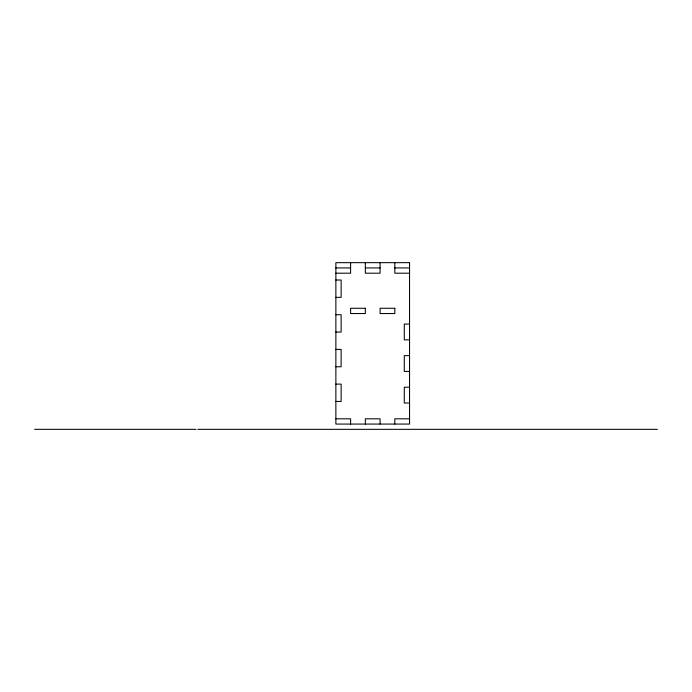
<?xml version="1.0" encoding="UTF-8"?>
<svg xmlns="http://www.w3.org/2000/svg" width="692" height="692" viewBox="0 0 692 692"><rect width="100%" height="100%" fill="white"/><g stroke="black" fill="none" stroke-linecap="round" stroke-linejoin="round"><path stroke-width="1.04" d="M335.871 267.934L350.602 267.934M365.341 267.934L380.081 267.934M394.812 267.934L409.552 267.934M335.871 273.193L350.602 273.193L350.602 262.666M409.552 273.193L394.812 273.193L394.812 262.666M335.871 280.018L341.13 280.018L341.13 297.361L335.871 297.361M335.871 314.713L341.13 314.713L341.13 332.065L335.871 332.065M409.552 324.072L404.292 324.072L404.292 339.858L409.552 339.858M335.871 349.408L341.13 349.408L341.13 366.76L335.871 366.76M409.552 355.645L404.292 355.645L404.292 371.44L409.552 371.44M335.871 384.112L341.13 384.112L341.13 401.455L335.871 401.455M409.552 387.226L404.292 387.226L404.292 403.021L409.552 403.021M335.871 418.807L350.602 418.807L350.602 424.066M409.552 418.807L394.812 418.807L394.812 424.066M34.6 429.334L196 429.334M197.756 429.334L657.4 429.334M380.081 262.666L380.081 273.193L365.341 273.193L365.341 262.666M380.081 424.066L380.081 418.807L365.341 418.807L365.341 424.066M409.552 262.666L335.871 262.666L335.871 424.066L409.552 424.066L409.552 262.666M365.341 308.277L350.602 308.277L350.602 313.545L365.341 313.545L365.341 308.277M394.812 308.277L380.081 308.277L380.081 313.545L394.812 313.545L394.812 308.277"/></g></svg>
